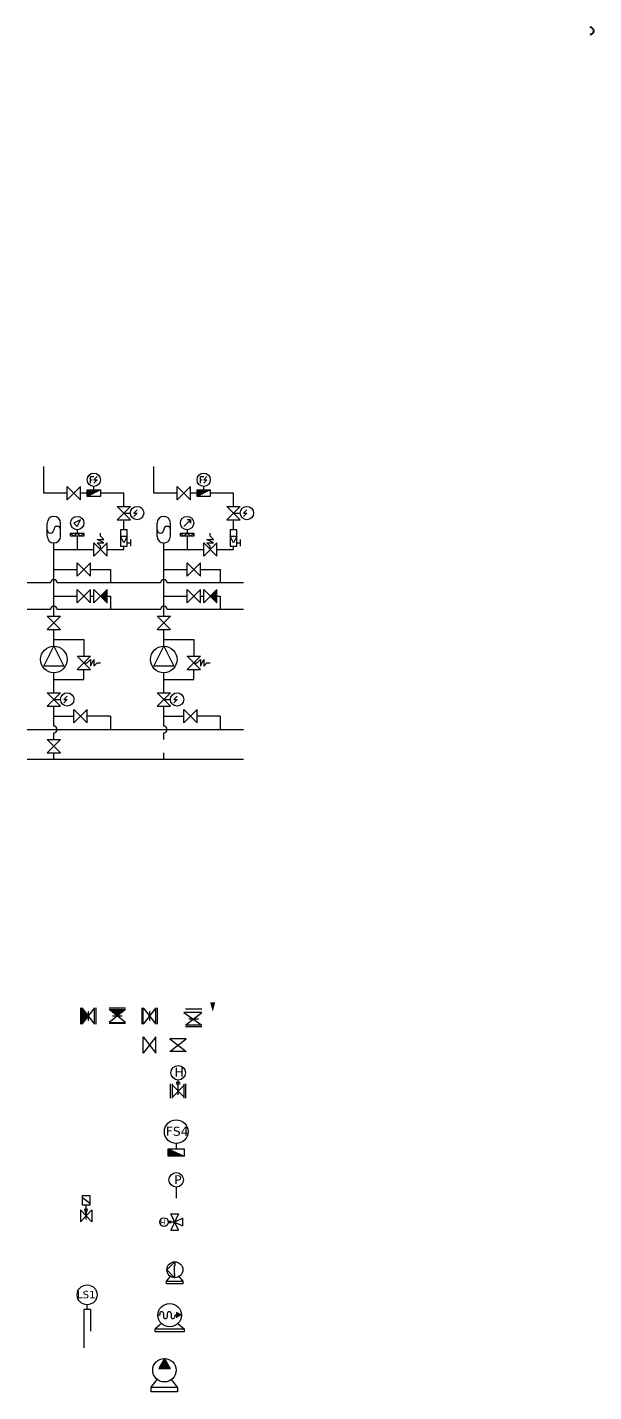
# Model space of a CAD drawing. Header units: millimetres. Extents: x 93665 to 221094, y -93000 to -1330.
# Drawn here: x 153250 to 161760, y -93000 to -72503 of the extents above; entities that cross this region are included whole.
import ezdxf

# ---------------------------------------------------------------- set-up
doc = ezdxf.new("R2010")
doc.units = ezdxf.units.MM
doc.layers.add('1', color=7, linetype='Continuous')
doc.layers.add('2', color=7, linetype='Continuous')
doc.layers.add('К10', color=7, linetype='Continuous', lineweight=40, true_color=0xffbe00)
doc.styles.get("Standard").update_dxf_attribs({"font": 'arial.ttf'})

msp = doc.modelspace()

# ---------------------------------------------------------------- hatches: boundary and pattern name
h = msp.add_hatch()
h.set_pattern_fill('ANGLE', color=256)
h.set_pattern_definition([(0, (153500, -84150), (0, 6.985), [5.08, -1.905]), (90, (153500, -84150), (-6.985, 4e-16), [5.08, -1.905])])
h.paths.add_polyline_path([(154350, -79450), (154150, -79450), (154150, -79550)])
h = msp.add_hatch()
h.set_pattern_fill('ANGLE', color=256)
h.set_pattern_definition([(0, (155150, -84150), (0, 6.985), [5.08, -1.905]), (90, (155150, -84150), (-6.985, 4e-16), [5.08, -1.905])])
h.paths.add_polyline_path([(156000, -79450), (155800, -79450), (155800, -79550)])
h = msp.add_hatch()
h.set_pattern_fill('ANGLE', color=256)
h.set_pattern_definition([(0, (153500, -83550), (0, 6.985), [5.08, -1.905]), (90, (153500, -83550), (-6.985, 4e-16), [5.08, -1.905])])
h.paths.add_polyline_path([(154450, -81150), (154450, -80950), (154350, -81050)])
h = msp.add_hatch()
h.set_pattern_fill('ANGLE', color=256)
h.set_pattern_definition([(0, (155150, -83550), (0, 6.985), [5.08, -1.905]), (90, (155150, -83550), (-6.985, 4e-16), [5.08, -1.905])])
h.paths.add_polyline_path([(156100, -81150), (156100, -80950), (156000, -81050)])
at = {"layer": '1', "ltscale": 0.3}
h = msp.add_hatch(color=256, dxfattribs=at)
h.dxf.hatch_style = 1
h.paths.add_polyline_path([(155566, -91850), (155492, -91809), (155492, -91891)])
h = msp.add_hatch(color=256, dxfattribs=at)
h.dxf.hatch_style = 1
h.paths.add_polyline_path([(155225, -92653), (155396, -92653), (155311, -92501)])
at = {"layer": '2', "ltscale": 0.166667}
h = msp.add_hatch(color=256, dxfattribs=at)
h.dxf.hatch_style = 1
h.paths.add_polyline_path([(154068, -87478), (154164, -87356), (154068, -87233)])
h = msp.add_hatch(color=256, dxfattribs=at)
h.dxf.hatch_style = 1
h.paths.add_polyline_path([(154480, -87260), (154603, -87356), (154725, -87260)])
at = {"layer": '2', "ltscale": 0.5}
msp.add_hatch(color=256, dxfattribs=at).paths.add_polyline_path([(155369, -89350), (155369, -89460), (155605, -89460)])

# ---------------------------------------------------------------- linework, layer by layer
for p, q in [((153500, -79500), (153500, -79100)), ((155150, -79500), (155150, -79100)), ((154200, -79350), (154200, -79250)), ((154200, -79250), (154250, -79250)), ((154200, -79300), (154225, -79300)), ((154300, -79250), (154250, -79300)), ((154250, -79300), (154300, -79300)), ((154300, -79300), (154250, -79350)), ((155850, -79350), (155850, -79250)), ((155850, -79250), (155900, -79250)), ((155850, -79300), (155875, -79300)), ((155950, -79250), (155900, -79300)), ((155900, -79300), (155950, -79300)), ((155950, -79300), (155900, -79350)), ((153850, -79500), (153500, -79500)), ((153850, -79600), (153850, -79400)), ((153850, -79400), (154050, -79600)), ((153850, -79600), (154050, -79400)), ((154050, -79600), (154050, -79400)), ((154150, -79500), (154050, -79500)), ((154150, -79550), (154150, -79450)), ((154150, -79450), (154350, -79450)), ((154350, -79450), (154150, -79550)), ((154250, -79450), (154250, -79400)), ((154350, -79450), (154350, -79550)), ((154700, -79500), (154350, -79500)), ((154700, -79700), (154700, -79500)), ((155500, -79500), (155150, -79500)), ((155500, -79600), (155500, -79400)), ((155500, -79400), (155700, -79600)), ((155500, -79600), (155700, -79400)), ((155700, -79600), (155700, -79400)), ((155800, -79500), (155700, -79500)), ((155800, -79550), (155800, -79450)), ((155800, -79450), (156000, -79450)), ((156000, -79450), (155800, -79550)), ((155900, -79450), (155900, -79400)), ((156000, -79450), (156000, -79550)), ((156350, -79500), (156000, -79500)), ((156350, -79700), (156350, -79500)), ((154350, -79550), (154150, -79550)), ((154600, -79700), (154800, -79700)), ((154800, -79700), (154600, -79900)), ((154600, -79700), (154800, -79900)), ((156000, -79550), (155800, -79550)), ((156250, -79700), (156450, -79700)), ((156450, -79700), (156250, -79900)), ((156250, -79700), (156450, -79900)), ((154050, -79900), (153950, -79950)), ((154000, -80000), (154050, -79900)), ((154000, -80000), (154050, -79900)), ((154050, -79900), (154050, -79900)), ((154600, -79900), (154800, -79900)), ((154700, -79800), (154800, -79800)), ((154700, -80050), (154700, -79900)), ((154900, -79750), (154850, -79800)), ((154850, -79800), (154900, -79800)), ((154900, -79800), (154850, -79850)), ((155600, -80000), (155700, -79900)), ((155700, -79900), (155650, -79900)), ((155700, -79900), (155700, -79900)), ((155700, -79900), (155700, -79950)), ((155700, -79950), (155700, -79900)), ((156250, -79900), (156450, -79900)), ((156350, -79800), (156450, -79800)), ((156350, -80050), (156350, -79900)), ((156550, -79750), (156500, -79800)), ((156500, -79800), (156550, -79800)), ((156550, -79800), (156500, -79850)), ((153550, -80150), (153550, -79950)), ((153750, -80150), (153750, -79950)), ((153900, -80100), (154100, -80100)), ((153900, -80150), (153900, -80100)), ((153900, -80100), (153950, -80150)), ((153950, -79950), (154000, -80000)), ((153950, -80150), (154000, -80100)), ((154000, -80050), (154000, -80100)), ((154000, -80100), (154050, -80150)), ((154050, -80150), (154100, -80100)), ((154100, -80100), (154100, -80150)), ((154350, -80150), (154350, -80100)), ((155200, -80150), (155200, -79950)), ((155400, -80150), (155400, -79950)), ((155550, -80100), (155750, -80100)), ((155550, -80150), (155550, -80100)), ((155550, -80100), (155600, -80150)), ((155600, -80150), (155650, -80100)), ((155650, -80050), (155650, -80100)), ((155650, -80100), (155700, -80150)), ((155700, -80150), (155750, -80100)), ((155750, -80100), (155750, -80150)), ((156000, -80150), (156000, -80100)), ((153650, -80350), (153650, -80250)), ((154100, -80150), (153900, -80150)), ((154000, -80150), (154000, -80350)), ((154250, -80450), (154250, -80250)), ((154250, -80250), (154450, -80450)), ((154250, -80450), (154450, -80250)), ((154400, -80250), (154300, -80200)), ((154300, -80200), (154400, -80200)), ((154350, -80300), (154300, -80250)), ((154300, -80250), (154400, -80250)), ((154400, -80200), (154350, -80150)), ((154350, -80350), (154350, -80300)), ((154450, -80450), (154450, -80250)), ((154650, -80150), (154750, -80150)), ((154700, -80250), (154650, -80150)), ((154750, -80150), (154700, -80250)), ((154700, -80350), (154700, -80300)), ((154750, -80250), (154800, -80250)), ((154800, -80200), (154800, -80300)), ((155300, -80350), (155300, -80250)), ((155750, -80150), (155550, -80150)), ((155650, -80150), (155650, -80350)), ((155900, -80450), (155900, -80250)), ((155900, -80250), (156100, -80450)), ((155900, -80450), (156100, -80250)), ((156050, -80250), (155950, -80200)), ((155950, -80200), (156050, -80200)), ((156000, -80300), (155950, -80250)), ((155950, -80250), (156050, -80250)), ((156050, -80200), (156000, -80150)), ((156000, -80350), (156000, -80300)), ((156100, -80450), (156100, -80250)), ((156300, -80150), (156400, -80150)), ((156350, -80250), (156300, -80150)), ((156400, -80150), (156350, -80250)), ((156350, -80350), (156350, -80300)), ((156400, -80250), (156450, -80250)), ((156450, -80200), (156450, -80300)), ((153650, -81000), (153650, -80350)), ((153650, -80350), (154250, -80350)), ((154000, -80750), (154000, -80550)), ((154000, -80550), (154200, -80750)), ((154000, -80750), (154200, -80550)), ((154200, -80750), (154200, -80550)), ((154450, -80350), (154700, -80350)), ((155300, -81000), (155300, -80350)), ((155300, -80350), (155900, -80350)), ((155650, -80750), (155650, -80550)), ((155650, -80550), (155850, -80750)), ((155650, -80750), (155850, -80550)), ((155850, -80750), (155850, -80550)), ((156100, -80350), (156350, -80350)), ((153650, -80650), (154000, -80650)), ((154200, -80650), (154500, -80650)), ((154500, -80650), (154500, -80850)), ((155300, -80650), (155650, -80650)), ((155850, -80650), (156150, -80650)), ((156150, -80650), (156150, -80850)), ((153600, -80850), (153250, -80850)), ((155250, -80850), (153700, -80850)), ((154000, -81150), (154000, -80950)), ((154000, -80950), (154200, -81150)), ((154000, -81150), (154200, -80950)), ((154200, -81150), (154200, -80950)), ((154250, -81150), (154250, -80950)), ((154250, -80950), (154450, -81150)), ((154250, -81150), (154450, -80950)), ((154450, -81150), (154450, -80950)), ((156500, -80850), (155350, -80850)), ((155650, -81150), (155650, -80950)), ((155650, -80950), (155850, -81150)), ((155650, -81150), (155850, -80950)), ((155850, -81150), (155850, -80950)), ((155900, -81150), (155900, -80950)), ((155900, -80950), (156100, -81150)), ((155900, -81150), (156100, -80950)), ((156100, -81150), (156100, -80950)), ((153650, -81350), (153650, -81000)), ((153650, -81050), (154000, -81050)), ((154200, -81050), (154250, -81050)), ((154450, -81050), (154500, -81050)), ((154500, -81050), (154500, -81250)), ((155300, -81350), (155300, -81000)), ((155300, -81050), (155650, -81050)), ((155850, -81050), (155900, -81050)), ((156100, -81050), (156150, -81050)), ((156150, -81050), (156150, -81250)), ((153600, -81250), (153250, -81250)), ((153550, -81350), (153750, -81350)), ((153750, -81350), (153550, -81550)), ((153550, -81350), (153750, -81550)), ((155250, -81250), (153700, -81250)), ((155200, -81350), (155400, -81350)), ((155400, -81350), (155200, -81550)), ((155200, -81350), (155400, -81550)), ((156500, -81250), (155350, -81250)), ((153550, -81550), (153750, -81550)), ((153650, -81800), (153650, -81550)), ((155200, -81550), (155400, -81550)), ((155300, -81800), (155300, -81550)), ((153650, -81700), (154100, -81700)), ((154100, -81700), (154100, -81950)), ((155300, -81700), (155750, -81700)), ((155750, -81700), (155750, -81950)), ((153500, -82100), (153650, -81800)), ((153650, -81800), (153800, -82100)), ((154000, -81950), (154200, -81950)), ((154200, -81950), (154000, -82150)), ((154000, -81950), (154200, -82150)), ((155150, -82100), (155300, -81800)), ((155300, -81800), (155450, -82100)), ((155650, -81950), (155850, -81950)), ((155850, -81950), (155650, -82150)), ((155650, -81950), (155850, -82150)), ((153800, -82100), (153500, -82100)), ((154000, -82150), (154200, -82150)), ((154100, -82050), (154150, -82050)), ((154100, -82300), (154100, -82150)), ((154150, -82050), (154200, -82000)), ((154200, -82000), (154200, -82100)), ((154200, -82100), (154250, -82000)), ((154250, -82000), (154250, -82100)), ((154250, -82100), (154300, -82050)), ((154300, -82050), (154350, -82050)), ((155450, -82100), (155150, -82100)), ((155650, -82150), (155850, -82150)), ((155750, -82050), (155800, -82050)), ((155750, -82300), (155750, -82150)), ((155800, -82050), (155850, -82000)), ((155850, -82000), (155850, -82100)), ((155850, -82100), (155900, -82000)), ((155900, -82000), (155900, -82100)), ((155900, -82100), (155950, -82050)), ((155950, -82050), (156000, -82050)), ((153650, -82500), (153650, -82200)), ((153650, -82300), (154100, -82300)), ((155300, -82500), (155300, -82200)), ((155300, -82300), (155750, -82300)), ((153550, -82500), (153750, -82500)), ((153750, -82500), (153550, -82700)), ((153550, -82500), (153750, -82700)), ((153650, -82600), (153750, -82600)), ((153850, -82550), (153800, -82600)), ((153800, -82600), (153850, -82600)), ((153850, -82600), (153800, -82650)), ((155200, -82500), (155400, -82500)), ((155400, -82500), (155200, -82700)), ((155200, -82500), (155400, -82700)), ((155300, -82600), (155400, -82600)), ((155500, -82550), (155450, -82600)), ((155450, -82600), (155500, -82600)), ((155500, -82600), (155450, -82650)), ((153550, -82700), (153750, -82700)), ((153650, -83000), (153650, -82700)), ((153950, -82950), (153950, -82750)), ((153950, -82750), (154150, -82950)), ((153950, -82950), (154150, -82750)), ((154150, -82950), (154150, -82750)), ((155200, -82700), (155400, -82700)), ((155300, -83000), (155300, -82700)), ((155600, -82950), (155600, -82750)), ((155600, -82750), (155800, -82950)), ((155600, -82950), (155800, -82750)), ((155800, -82950), (155800, -82750)), ((153650, -82850), (153950, -82850)), ((154500, -82850), (154150, -82850)), ((154500, -82850), (154500, -83050)), ((155300, -82850), (155600, -82850)), ((156150, -82850), (155800, -82850)), ((156150, -82850), (156150, -83050)), ((153250, -83050), (156500, -83050)), ((153550, -83200), (153750, -83200)), ((153750, -83200), (153550, -83400)), ((153550, -83200), (153750, -83400)), ((153650, -83200), (153650, -83100)), ((155300, -83200), (155300, -83100)), ((153550, -83400), (153750, -83400)), ((153650, -83500), (153650, -83400)), ((155300, -83500), (155300, -83400)), ((153250, -83500), (156500, -83500))]:
    msp.add_line(p, q)
for points in [[(154650, -80300), (154750, -80300), (154750, -80050), (154650, -80050)], [(156300, -80300), (156400, -80300), (156400, -80050), (156300, -80050)]]:
    msp.add_lwpolyline(points, close=True)
for centre, radius in [((154250, -79300), 100), ((155900, -79300), 100), ((154900, -79800), 100), ((156550, -79800), 100), ((154000, -79950), 100), ((155650, -79950), 100), ((153650, -82000), 200), ((155300, -82000), 200), ((153850, -82600), 100), ((155500, -82600), 100)]:
    msp.add_circle(centre, radius)
for centre, radius, start, end in [((153650, -79950), 100, 0, 180), ((155300, -79950), 100, 0, 180), ((153600, -80050), 50, 180, 0), ((153700, -80050), 50, 0, 180), ((155250, -80050), 50, 180, 0), ((155350, -80050), 50, 0, 180), ((153650, -80150), 100, 180, 0), ((155300, -80150), 100, 180, 0), ((153650, -80850), 50, 0, 180), ((155300, -80850), 50, 0, 180), ((153650, -81250), 50, 0, 180), ((155300, -81250), 50, 0, 180), ((153650, -83050), 50, 270, 90), ((155300, -83050), 50, 270, 90)]:
    msp.add_arc(centre, radius, start, end)
at = {"layer": '1', "ltscale": 0.3}
for p, q in [((155488, -89926), (155487, -90093)), ((154199, -91766), (154099, -91766)), ((154099, -91766), (154099, -92342)), ((154199, -91766), (154199, -92088)), ((155492, -91809), (155492, -91891)), ((155607, -92101), (155171, -92101)), ((155225, -92653), (155396, -92653))]:
    msp.add_line(p, q, dxfattribs=at)
at = {"layer": '1', "ltscale": 0.5}
for p, q in [((154081, -90083), (154188, -90166)), ((154049, -90269), (154049, -90447)), ((154134, -90348), (154114, -90255)), ((154114, -90255), (154134, -90279)), ((154134, -90348), (154155, -90255)), ((154134, -90279), (154155, -90255)), ((154220, -90269), (154220, -90447)), ((155389, -90469), (155389, -90432)), ((155406, -90469), (155406, -90432))]:
    msp.add_line(p, q, dxfattribs=at)
at = {"layer": '1'}
for p, q in [((154220, -90447), (154049, -90269)), ((154049, -90447), (154220, -90269)), ((155344, -91341), (155402, -91268)), ((155529, -91270), (155586, -91341)), ((155566, -91850), (155492, -91809)), ((155266, -91976), (155171, -92054)), ((155512, -91976), (155607, -92054)), ((155311, -92501), (155225, -92653)), ((155311, -92501), (155396, -92653))]:
    msp.add_line(p, q, dxfattribs=at)
at = {"layer": '1', "ltscale": 30}
for p, q in [((154134, -90414), (154134, -90196)), ((155464, -90451), (155369, -90451))]:
    msp.add_line(p, q, dxfattribs=at)
at = {"layer": '1', "ltscale": 0.4}
for p, q in [((155522, -90326), (155406, -90575)), ((155522, -90575), (155406, -90326)), ((155406, -90326), (155522, -90326)), ((155588, -90392), (155464, -90451)), ((155588, -90509), (155588, -90392)), ((155406, -90575), (155522, -90575)), ((155464, -90451), (155588, -90509)), ((155586, -91381), (155344, -91381)), ((154149, -91766), (154149, -91694)), ((155240, -91827), (155240, -91850)), ((155297, -91827), (155297, -91873)), ((155353, -91827), (155353, -91873)), ((155410, -91827), (155410, -91873)), ((155240, -91850), (155213, -91850)), ((155492, -91850), (155466, -91850)), ((155466, -91850), (155466, -91873))]:
    msp.add_line(p, q, dxfattribs=at)
at = {"layer": '1', "ltscale": 10}
for p, q in [((155347, -91167), (155467, -91047)), ((155347, -91167), (155467, -91287)), ((155458, -91102), (155458, -91234)), ((155467, -91047), (155467, -91111)), ((155467, -91287), (155467, -91223))]:
    msp.add_line(p, q, dxfattribs=at)
at = {"layer": '1', "ltscale": 0.166667}
for p, q in [((155112, -92934), (155202, -92816)), ((155509, -92934), (155418, -92816))]:
    msp.add_line(p, q, dxfattribs=at)
at = {"layer": '1'}
msp.add_lwpolyline([(156036, -87151, 77, 0, 0), (156036, -87292, 0, 0, 0)], format="xyseb", dxfattribs=at)
at = {"layer": '1', "ltscale": 0.5}
msp.add_lwpolyline([(154081, -90053), (154188, -90053), (154188, -90196), (154081, -90196)], close=True, dxfattribs=at)
at = {"layer": '1'}
for points in [[(155344, -91381), (155344, -91341), (155586, -91341), (155586, -91381)], [(155171, -92101), (155171, -92054), (155607, -92054), (155607, -92101)]]:
    msp.add_lwpolyline(points, dxfattribs=at)
at = {"layer": '1', "ltscale": 0.166667}
msp.add_lwpolyline([(155112, -92934), (155509, -92934), (155509, -93000), (155112, -93000)], close=True, dxfattribs=at)
at = {"layer": '1', "ltscale": 0.5}
msp.add_circle((155304, -90451), 64.8, dxfattribs=at)
at = {"layer": '1'}
for centre, radius in [((155467, -91167), 120), ((155389, -91850), 176), ((155310, -92677), 176)]:
    msp.add_circle(centre, radius, dxfattribs=at)
at = {"layer": '1', "ltscale": 100}
msp.add_circle((154149, -91545), 149, dxfattribs=at)
at = {"layer": '1', "ltscale": 0.4}
for centre, start, end in [((155268, -91827), 0, 180), ((155381, -91827), 0, 180), ((155325, -91873), 180, 0), ((155438, -91873), 180, 0)]:
    msp.add_arc(centre, 28.3, start, end, dxfattribs=at)
at = {"layer": '2'}
for p, q in [((154049, -87233), (154049, -87478)), ((154068, -87478), (154068, -87233)), ((154261, -87233), (154068, -87478)), ((154068, -87233), (154261, -87478)), ((154164, -87282), (154164, -87429)), ((154164, -87282), (154164, -87430)), ((154261, -87478), (154261, -87233)), ((154280, -87233), (154280, -87478)), ((154725, -87240), (154480, -87240)), ((154480, -87260), (154725, -87260)), ((154725, -87452), (154480, -87260)), ((154725, -87260), (154480, -87452)), ((154970, -87233), (154970, -87478)), ((154989, -87478), (154989, -87233)), ((155181, -87233), (154989, -87478)), ((154989, -87233), (155181, -87478)), ((155085, -87282), (155085, -87429)), ((155181, -87478), (155181, -87233)), ((155200, -87233), (155200, -87478)), ((155873, -87304), (155600, -87304)), ((155600, -87304), (155873, -87496)), ((155627, -87250), (155873, -87250)), ((155627, -87496), (155873, -87304)), ((154480, -87452), (154725, -87452)), ((154725, -87471), (154480, -87471)), ((154676, -87356), (154528, -87356)), ((154676, -87356), (154529, -87356)), ((155873, -87496), (155627, -87496)), ((155627, -87515), (155873, -87515)), ((155676, -87400), (155824, -87400)), ((154989, -87916), (154989, -87671)), ((155181, -87671), (154989, -87916)), ((154989, -87671), (155181, -87916)), ((155181, -87916), (155181, -87671)), ((155639, -87697), (155394, -87697)), ((155394, -87697), (155639, -87890)), ((155394, -87890), (155639, -87697)), ((155639, -87890), (155394, -87890)), ((155403, -88591), (155403, -88377)), ((155430, -88591), (155430, -88377)), ((155605, -88575), (155430, -88393)), ((155430, -88575), (155605, -88393)), ((155605, -88591), (155605, -88377)), ((155632, -88591), (155632, -88377))]:
    msp.add_line(p, q, dxfattribs=at)
at = {"layer": '2', "ltscale": 30}
msp.add_line((155517, -88541), (155517, -88318), dxfattribs=at)
at = {"layer": '2', "ltscale": 0.5}
for p, q in [((155548, -88353), (155486, -88353)), ((155548, -88380), (155486, -88380)), ((155369, -89350), (155605, -89460)), ((155488, -89271), (155487, -89350))]:
    msp.add_line(p, q, dxfattribs=at)
msp.add_lwpolyline([(155369, -89350), (155605, -89350), (155605, -89460), (155369, -89460)], close=True, dxfattribs=at)
for centre, radius in [((155517, -88209), 109), ((155488, -89093), 178), ((155488, -89817), 109)]:
    msp.add_circle(centre, radius, dxfattribs=at)
at = {"layer": 'К10', "ltscale": 0.3}
msp.add_arc((161705, -72558), 54.7, 270, 90, dxfattribs=at)

# ---------------------------------------------------------------- texts
at = {"layer": '1', "ltscale": 15, "insert": (155327, -90411), "char_height": 79.83, "width": 162.77, "attachment_point": 7, "rotation": 180}
msp.add_mtext('{\\fVerdana|b0|i0|c204|p34;Н}', dxfattribs=at)
at = {"layer": '1', "ltscale": 15, "insert": (154276, -91485), "char_height": 111.48, "width": 227.28, "attachment_point": 3}
msp.add_mtext('{\\fVerdana|b0|i0|c204|p34;LS1}', dxfattribs=at)
at = {"layer": '2', "ltscale": 15, "char_height": 134.4, "width": 274.02, "attachment_point": 1}
for s, insert in [('{\\fVerdana|b0|i0|c204|p34;Н}', (155463, -88131)), ('{\\fVerdana|b0|i0|c204|p34;FS4}', (155332, -89020)), ('{\\fVerdana|b0|i0|c204|p34;Р}', (155458, -89747))]:
    msp.add_mtext(s, dxfattribs=dict(at, insert=insert))

doc.saveas('drawing.dxf')
